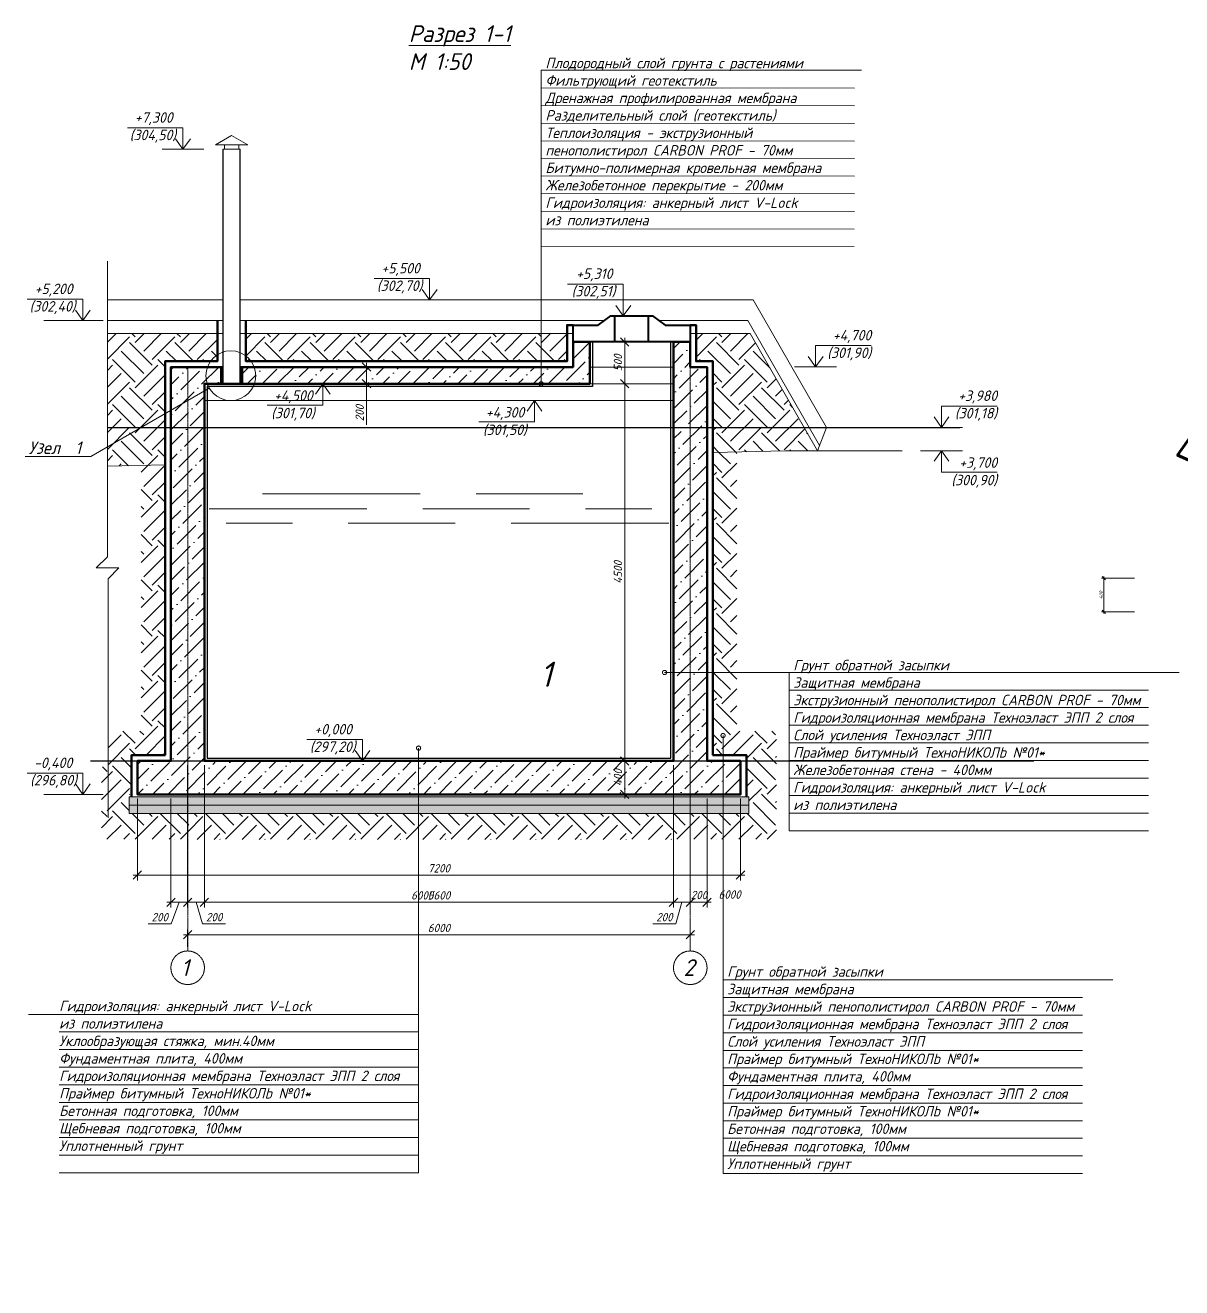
# Model space of a CAD drawing. Header units: millimetres. Extents: x 339888 to 1025294, y -263818 to -40540.
# Drawn here: x 521328 to 535134, y -136082 to -121016 of the extents above; entities that cross this region are included whole.
import ezdxf
from ezdxf import colors
from ezdxf.entities.mleader import LeaderData, LeaderLine
from ezdxf.math import Vec2, Vec3

# ---------------------------------------------------------------- set-up
doc = ezdxf.new("R2010")
doc.units = ezdxf.units.MM
doc.linetypes.add('CENTER2', pattern=[28.575, 19.05, -3.175, 3.175, -3.175])
doc.layers.get('0').update_dxf_attribs({"lineweight": 15})
for name, color, linetype, lineweight in [('0 @ 100', 7, 'Continuous', 15), ('0 @ 20', 7, 'Continuous', 15), ('0 @ 50', 7, 'Continuous', 15), ('Оси', 126, 'CENTER2', 15), ('Размеры', 250, 'Continuous', 18), ('Размеры @ 20', 250, 'Continuous', 18), ('Размеры @ 50', 250, 'Continuous', 18)]:
    doc.layers.add(name, color=color, linetype=linetype, lineweight=lineweight)
doc.styles.add('ГОСТ 2', font='GOST_Common Italic.ttf', dxfattribs={"height": 2})
doc.styles.add('ГОСТ 2.5', font='GOST_Common Italic.ttf', dxfattribs={"height": 2.5})
doc.styles.add('ГОСТ 3', font='GOST_Common Italic.ttf', dxfattribs={"height": 3})
doc.styles.add('Размерный 2', font='isocpeui.ttf', dxfattribs={"height": 2})
doc.dimstyles.new('ISO-25', dxfattribs={"dimtxt": 2, "dimasz": 1.8, "dimexe": 1, "dimexo": 2, "dimtad": 1, "dimdec": 0, "dimlfac": 100, "dimtxsty": 'Размерный 2', "dimblk": 'OBLIQUE', "dimcen": 2, "dimdle": 1, "dimclrd": 251, "dimclre": 251, "dimadec": 0, "dimazin": 0, "dimtfac": 1, "dimtdec": 0, "dimtmove": 0, "dimatfit": 3, "dimfxl": 1, "dimlwd": 15, "dimlwe": 15, "dimarcsym": 0})
doc.dimstyles.new('ГОСТ_2К', dxfattribs={"dimtxt": 2, "dimasz": 2, "dimexe": 1.25, "dimexo": 1, "dimtad": 1, "dimdec": 0, "dimtxsty": 'ГОСТ 2', "dimblk": 'OBLIQUE', "dimcen": -2.5, "dimdle": 1, "dimclrd": 251, "dimclre": 251, "dimclrt": 256, "dimadec": 1, "dimazin": 0, "dimtfac": 1, "dimtdec": 0, "dimtmove": 0, "dimatfit": 3, "dimfxl": 1, "dimlwd": 15, "dimlwe": 15, "dimarcsym": 1})
pattern_1 = [(45, (-885.6, 0), (0, 538.81537), [381, -381]), (45, (-986.62, 101.03), (0, 538.81537), [381, -381]), (45, (-1087.65, 202.06), (0, 538.81537), [381, -381]), (135, (-1087.65, 269.4), (-538.81537, 0), [381, -381]), (135, (-986.62, 370.44), (-538.81537, 0), [381, -381]), (135, (-885.6, 471.46), (-538.81537, 0), [381, -381])]

# ---------------------------------------------------------------- blocks, each defined once
blk = doc.blocks.new('_Oblique')
at = {"color": 0, "linetype": 'ByBlock', "lineweight": -2}
blk.add_line((-0.5, -0.5), (0.5, 0.5), dxfattribs=at)
blk = doc.blocks.new('*D571')
at = {"color": 251, "lineweight": 15, "transparency": 16777216}
for p, q in [((534203, -128035), (534203, -127595)), ((534572, -127615), (534178, -127615)), ((534572, -128015), (534178, -128015))]:
    blk.add_line(p, q, dxfattribs=at)
at = {"layer": 'Defpoints', "color": 0, "lineweight": 15, "transparency": 16777216}
for p in [(534203, -127615), (534592, -127615), (534592, -128015)]:
    blk.add_point(p, dxfattribs=at)
at = {"color": 251, "lineweight": 15, "transparency": 16777216, "xscale": 40, "yscale": 40, "zscale": 40}
for p, rotation in [((534203, -127615), 90), ((534203, -128015), 270)]:
    blk.add_blockref('_Oblique', p, dxfattribs=dict(at, rotation=rotation))
at = {"lineweight": 15, "transparency": 16777216, "insert": (534171, -127815), "char_height": 40, "attachment_point": 5, "rotation": 90, "style": 'ГОСТ 2'}
blk.add_mtext('400', dxfattribs=at)
blk = doc.blocks.new('_None')
blk = doc.blocks.new('*D701')
at = {"layer": 'Defpoints', "color": 0, "lineweight": 15, "transparency": 16777216}
for p in [(529267, -131870), (523267, -132066), (529267, -132064)]:
    blk.add_point(p, dxfattribs=at)
at = {"layer": 'Размеры', "color": 251, "lineweight": 15, "transparency": 16777216}
for p, q in [((523267, -132016), (523267, -131807)), ((529267, -132014), (529267, -131807)), ((523217, -131870), (529317, -131870))]:
    blk.add_line(p, q, dxfattribs=at)
at = {"layer": 'Размеры', "color": 251, "lineweight": 15, "transparency": 16777216, "xscale": 100, "yscale": 100, "zscale": 100, "rotation": 180}
blk.add_blockref('_Oblique', (523267, -131870), dxfattribs=at)
at = {"layer": 'Размеры', "color": 251, "lineweight": 15, "transparency": 16777216, "xscale": 100, "yscale": 100, "zscale": 100}
blk.add_blockref('_Oblique', (529267, -131870), dxfattribs=at)
at = {"layer": 'Размеры', "lineweight": 15, "transparency": 16777216, "insert": (526267, -131789), "char_height": 100, "attachment_point": 5, "style": 'ГОСТ 2'}
blk.add_mtext('6000', dxfattribs=at)
blk = doc.blocks.new('*D702')
at = {"layer": 'Defpoints', "color": 0, "lineweight": 15, "transparency": 16777216}
for p in [(523467, -130195), (529067, -130195), (529067, -131482)]:
    blk.add_point(p, dxfattribs=at)
at = {"layer": 'Размеры', "color": 251, "lineweight": 15, "transparency": 16777216}
for p, q in [((523467, -130245), (523467, -131544)), ((529067, -130245), (529067, -131544)), ((523417, -131482), (529117, -131482))]:
    blk.add_line(p, q, dxfattribs=at)
at = {"layer": 'Размеры', "color": 251, "lineweight": 15, "transparency": 16777216, "xscale": 100, "yscale": 100, "zscale": 100, "rotation": 180}
blk.add_blockref('_Oblique', (523467, -131482), dxfattribs=at)
at = {"layer": 'Размеры', "color": 251, "lineweight": 15, "transparency": 16777216, "xscale": 100, "yscale": 100, "zscale": 100}
blk.add_blockref('_Oblique', (529067, -131482), dxfattribs=at)
at = {"layer": 'Размеры', "lineweight": 15, "transparency": 16777216, "insert": (526267, -131400), "char_height": 100, "attachment_point": 5, "style": 'ГОСТ 2'}
blk.add_mtext('5600', dxfattribs=at)
blk = doc.blocks.new('*D703')
at = {"layer": 'Defpoints', "color": 0, "lineweight": 15, "transparency": 16777216}
for p in [(529267, -129795), (529067, -130195), (529267, -131482)]:
    blk.add_point(p, dxfattribs=at)
at = {"layer": 'Размеры', "color": 251, "lineweight": 15, "transparency": 16777216}
for p, q in [((529267, -129845), (529267, -131544)), ((529067, -130245), (529067, -131544)), ((529017, -131482), (529317, -131482)), ((529167, -131482), (529096, -131741)), ((529096, -131741), (528821, -131741))]:
    blk.add_line(p, q, dxfattribs=at)
at = {"layer": 'Размеры', "color": 251, "lineweight": 15, "transparency": 16777216, "xscale": 100, "yscale": 100, "zscale": 100, "rotation": 180}
blk.add_blockref('_Oblique', (529067, -131482), dxfattribs=at)
at = {"layer": 'Размеры', "color": 251, "lineweight": 15, "transparency": 16777216, "xscale": 100, "yscale": 100, "zscale": 100}
blk.add_blockref('_Oblique', (529267, -131482), dxfattribs=at)
at = {"layer": 'Размеры', "lineweight": 15, "transparency": 16777216, "insert": (528958, -131660), "char_height": 100, "attachment_point": 5, "style": 'ГОСТ 2'}
blk.add_mtext('200', dxfattribs=at)
blk = doc.blocks.new('*D704')
at = {"layer": 'Defpoints', "color": 0, "lineweight": 15, "transparency": 16777216}
for p in [(529267, -129795), (529467, -130195), (529467, -131482)]:
    blk.add_point(p, dxfattribs=at)
at = {"layer": 'Размеры', "color": 251, "lineweight": 15, "transparency": 16777216}
for p, q in [((529267, -129845), (529267, -131544)), ((529467, -130245), (529467, -131544)), ((529217, -131482), (529517, -131482))]:
    blk.add_line(p, q, dxfattribs=at)
at = {"layer": 'Размеры', "color": 251, "lineweight": 15, "transparency": 16777216, "xscale": 100, "yscale": 100, "zscale": 100, "rotation": 180}
blk.add_blockref('_Oblique', (529267, -131482), dxfattribs=at)
at = {"layer": 'Размеры', "color": 251, "lineweight": 15, "transparency": 16777216, "xscale": 100, "yscale": 100, "zscale": 100}
blk.add_blockref('_Oblique', (529467, -131482), dxfattribs=at)
at = {"layer": 'Размеры', "lineweight": 15, "transparency": 16777216, "insert": (529371, -131396), "char_height": 100, "attachment_point": 5, "style": 'ГОСТ 2'}
blk.add_mtext('200', dxfattribs=at)
blk = doc.blocks.new('*D705')
at = {"layer": 'Defpoints', "color": 0, "lineweight": 15, "transparency": 16777216}
for p in [(523467, -129795), (529467, -130195), (523467, -131482)]:
    blk.add_point(p, dxfattribs=at)
at = {"layer": 'Размеры', "color": 251, "lineweight": 15, "transparency": 16777216}
for p, q in [((523467, -129845), (523467, -131544)), ((529467, -130245), (529467, -131544)), ((529517, -131482), (523417, -131482))]:
    blk.add_line(p, q, dxfattribs=at)
at = {"layer": 'Размеры', "color": 251, "lineweight": 15, "transparency": 16777216, "xscale": 100, "yscale": 100, "zscale": 100, "rotation": 180}
blk.add_blockref('_Oblique', (523467, -131482), dxfattribs=at)
at = {"layer": 'Размеры', "color": 251, "lineweight": 15, "transparency": 16777216, "xscale": 100, "yscale": 100, "zscale": 100}
blk.add_blockref('_Oblique', (529467, -131482), dxfattribs=at)
at = {"layer": 'Размеры', "lineweight": 15, "transparency": 16777216, "insert": (529737, -131390), "char_height": 100, "attachment_point": 5, "style": 'ГОСТ 2'}
blk.add_mtext('6000', dxfattribs=at)
blk = doc.blocks.new('*D706')
at = {"layer": 'Defpoints', "color": 0, "lineweight": 15, "transparency": 16777216}
for p in [(523267, -129795), (523467, -130195), (523267, -131482)]:
    blk.add_point(p, dxfattribs=at)
at = {"layer": 'Размеры', "color": 251, "lineweight": 15, "transparency": 16777216}
for p, q in [((523267, -129845), (523267, -131544)), ((523467, -130245), (523467, -131544)), ((523517, -131482), (523217, -131482)), ((523367, -131482), (523445, -131741)), ((523445, -131741), (523720, -131741))]:
    blk.add_line(p, q, dxfattribs=at)
at = {"layer": 'Размеры', "color": 251, "lineweight": 15, "transparency": 16777216, "xscale": 100, "yscale": 100, "zscale": 100, "rotation": 180}
blk.add_blockref('_Oblique', (523267, -131482), dxfattribs=at)
at = {"layer": 'Размеры', "color": 251, "lineweight": 15, "transparency": 16777216, "xscale": 100, "yscale": 100, "zscale": 100}
blk.add_blockref('_Oblique', (523467, -131482), dxfattribs=at)
at = {"layer": 'Размеры', "lineweight": 15, "transparency": 16777216, "insert": (523583, -131660), "char_height": 100, "attachment_point": 5, "style": 'ГОСТ 2'}
blk.add_mtext('200', dxfattribs=at)
blk = doc.blocks.new('*D707')
at = {"layer": 'Defpoints', "color": 0, "lineweight": 15, "transparency": 16777216}
for p in [(523267, -129795), (523067, -130195), (523067, -131482)]:
    blk.add_point(p, dxfattribs=at)
at = {"layer": 'Размеры', "color": 251, "lineweight": 15, "transparency": 16777216}
for p, q in [((523267, -129845), (523267, -131544)), ((523067, -130245), (523067, -131544)), ((523317, -131482), (523017, -131482)), ((523167, -131482), (523071, -131741)), ((523071, -131741), (522797, -131741))]:
    blk.add_line(p, q, dxfattribs=at)
at = {"layer": 'Размеры', "color": 251, "lineweight": 15, "transparency": 16777216, "xscale": 100, "yscale": 100, "zscale": 100, "rotation": 180}
blk.add_blockref('_Oblique', (523067, -131482), dxfattribs=at)
at = {"layer": 'Размеры', "color": 251, "lineweight": 15, "transparency": 16777216, "xscale": 100, "yscale": 100, "zscale": 100}
blk.add_blockref('_Oblique', (523267, -131482), dxfattribs=at)
at = {"layer": 'Размеры', "lineweight": 15, "transparency": 16777216, "insert": (522934, -131660), "char_height": 100, "attachment_point": 5, "style": 'ГОСТ 2'}
blk.add_mtext('200', dxfattribs=at)
blk = doc.blocks.new('*D708')
at = {"layer": 'Defpoints', "color": 0, "lineweight": 15, "transparency": 16777216}
for p in [(529067, -129795), (523067, -130195), (529067, -131482)]:
    blk.add_point(p, dxfattribs=at)
at = {"layer": 'Размеры', "color": 251, "lineweight": 15, "transparency": 16777216}
for p, q in [((529067, -129845), (529067, -131544)), ((523067, -130245), (523067, -131544)), ((523017, -131482), (529117, -131482))]:
    blk.add_line(p, q, dxfattribs=at)
at = {"layer": 'Размеры', "color": 251, "lineweight": 15, "transparency": 16777216, "xscale": 100, "yscale": 100, "zscale": 100, "rotation": 180}
blk.add_blockref('_Oblique', (523067, -131482), dxfattribs=at)
at = {"layer": 'Размеры', "color": 251, "lineweight": 15, "transparency": 16777216, "xscale": 100, "yscale": 100, "zscale": 100}
blk.add_blockref('_Oblique', (529067, -131482), dxfattribs=at)
at = {"layer": 'Размеры', "lineweight": 15, "transparency": 16777216, "insert": (526067, -131400), "char_height": 100, "attachment_point": 5, "style": 'ГОСТ 2'}
blk.add_mtext('6000', dxfattribs=at)
blk = doc.blocks.new('*D709')
at = {"layer": 'Defpoints', "color": 0, "lineweight": 15, "transparency": 16777216}
for p in [(522668, -130195), (529867, -130195), (529867, -131158)]:
    blk.add_point(p, dxfattribs=at)
at = {"layer": 'Размеры', "color": 251, "lineweight": 15, "transparency": 16777216}
for p, q in [((522668, -130245), (522668, -131221)), ((529867, -130245), (529867, -131221)), ((522618, -131158), (529917, -131158))]:
    blk.add_line(p, q, dxfattribs=at)
at = {"layer": 'Размеры', "color": 251, "lineweight": 15, "transparency": 16777216, "xscale": 100, "yscale": 100, "zscale": 100, "rotation": 180}
blk.add_blockref('_Oblique', (522668, -131158), dxfattribs=at)
at = {"layer": 'Размеры', "color": 251, "lineweight": 15, "transparency": 16777216, "xscale": 100, "yscale": 100, "zscale": 100}
blk.add_blockref('_Oblique', (529867, -131158), dxfattribs=at)
at = {"layer": 'Размеры', "lineweight": 15, "transparency": 16777216, "insert": (526267, -131077), "char_height": 100, "attachment_point": 5, "style": 'ГОСТ 2'}
blk.add_mtext('7200', dxfattribs=at)
blk = doc.blocks.new('*D710')
at = {"layer": 'Defpoints', "color": 0, "lineweight": 15, "transparency": 16777216}
for p in [(528485, -125295), (529067, -125295), (529067, -129795)]:
    blk.add_point(p, dxfattribs=at)
at = {"layer": 'Размеры', "color": 251, "lineweight": 15, "transparency": 16777216}
for p, q in [((529017, -125295), (528422, -125295)), ((528485, -129845), (528485, -125245)), ((529017, -129795), (528422, -129795))]:
    blk.add_line(p, q, dxfattribs=at)
at = {"layer": 'Размеры', "color": 251, "lineweight": 15, "transparency": 16777216, "xscale": 100, "yscale": 100, "zscale": 100}
for p, rotation in [((528485, -125295), 90), ((528485, -129795), 270)]:
    blk.add_blockref('_Oblique', p, dxfattribs=dict(at, rotation=rotation))
at = {"layer": 'Размеры', "lineweight": 15, "transparency": 16777216, "insert": (528404, -127545), "char_height": 100, "attachment_point": 5, "rotation": 90, "style": 'ГОСТ 2'}
blk.add_mtext('4500', dxfattribs=at)
blk = doc.blocks.new('*D711')
at = {"layer": 'Defpoints', "color": 0, "lineweight": 15, "transparency": 16777216}
for p in [(525402, -125095), (525984, -125095), (525984, -125295)]:
    blk.add_point(p, dxfattribs=at)
at = {"layer": 'Размеры', "color": 251, "lineweight": 15, "transparency": 16777216}
for p, q in [((525402, -125345), (525402, -125045)), ((525934, -125095), (525339, -125095)), ((525934, -125295), (525339, -125295)), ((525402, -125783), (525402, -125295))]:
    blk.add_line(p, q, dxfattribs=at)
at = {"layer": 'Размеры', "color": 251, "lineweight": 15, "transparency": 16777216, "xscale": 100, "yscale": 100, "zscale": 100}
for p, rotation in [((525402, -125095), 90), ((525402, -125295), 270)]:
    blk.add_blockref('_Oblique', p, dxfattribs=dict(at, rotation=rotation))
at = {"layer": 'Размеры', "lineweight": 15, "transparency": 16777216, "insert": (525321, -125645), "char_height": 100, "attachment_point": 5, "rotation": 90, "style": 'ГОСТ 2'}
blk.add_mtext('200', dxfattribs=at)
blk = doc.blocks.new('*D712')
at = {"layer": 'Defpoints', "color": 0, "lineweight": 15, "transparency": 16777216}
for p in [(529067, -129795), (528485, -130195), (529067, -130195)]:
    blk.add_point(p, dxfattribs=at)
at = {"layer": 'Размеры', "color": 251, "lineweight": 15, "transparency": 16777216}
for p, q in [((529017, -129795), (528422, -129795)), ((528485, -129745), (528485, -130245)), ((529017, -130195), (528422, -130195))]:
    blk.add_line(p, q, dxfattribs=at)
at = {"layer": 'Размеры', "color": 251, "lineweight": 15, "transparency": 16777216, "xscale": 100, "yscale": 100, "zscale": 100}
for p, rotation in [((528485, -129795), 90), ((528485, -130195), 270)]:
    blk.add_blockref('_Oblique', p, dxfattribs=dict(at, rotation=rotation))
at = {"layer": 'Размеры', "lineweight": 15, "transparency": 16777216, "insert": (528404, -129995), "char_height": 100, "attachment_point": 5, "rotation": 90, "style": 'ГОСТ 2'}
blk.add_mtext('400', dxfattribs=at)
blk = doc.blocks.new('_DotSmall')
at = {"color": 0, "linetype": 'ByBlock', "const_width": 0.5}
blk.add_lwpolyline([(-0.0625, 0, 1), (0.0625, 0, 1)], format="xyb", close=True, dxfattribs=at)
blk = doc.blocks.new('*D947')
at = {"layer": 'Defpoints', "color": 0, "lineweight": 15, "transparency": 16777216}
for p in [(528485, -124795), (529067, -124795), (529067, -125295)]:
    blk.add_point(p, dxfattribs=at)
at = {"layer": 'Размеры', "color": 251, "lineweight": 15, "transparency": 16777216}
for p, q in [((528485, -125345), (528485, -124745)), ((529017, -124795), (528422, -124795)), ((529017, -125295), (528422, -125295))]:
    blk.add_line(p, q, dxfattribs=at)
at = {"layer": 'Размеры', "color": 251, "lineweight": 15, "transparency": 16777216, "xscale": 100, "yscale": 100, "zscale": 100}
for p, rotation in [((528485, -124795), 90), ((528485, -125295), 270)]:
    blk.add_blockref('_Oblique', p, dxfattribs=dict(at, rotation=rotation))
at = {"layer": 'Размеры', "lineweight": 15, "transparency": 16777216, "insert": (528404, -125045), "char_height": 100, "attachment_point": 5, "rotation": 90, "style": 'ГОСТ 2'}
blk.add_mtext('500', dxfattribs=at)

msp = doc.modelspace()

# ---------------------------------------------------------------- hatches: boundary and pattern name
at = {"lineweight": 15}
h = msp.add_hatch(dxfattribs=at)
h.set_pattern_fill('ANSI36', color=251, scale=40)
h.set_pattern_definition([(45, (-116.45, 960.79), (67.35192, 246.957043), [317.5, -63.5, 0, -63.5])])
h.paths.add_polyline_path([(523892.33352, -125095.21411), (523892.33352, -125295.21411), (528067.33352, -125295.21411), (528067.33352, -124795.21411), (527867.33352, -124795.21411), (527867.33352, -125095.21411)])
h.paths.add_polyline_path([(523667.33352, -125295.21411), (523667.33352, -125095.21411), (523067.33352, -125095.21411), (523067.33352, -129795.21411), (522667.60649, -129795.21411), (522667.60649, -130195.21411), (529867.33352, -130195.21411), (529867.33352, -129795.21411), (529467.33352, -129795.21411), (529467.33352, -125095.21411), (529267.33352, -125095.21411), (529267.33352, -124795.21411), (529067.33352, -124795.21411), (529067.33352, -129795.21411), (523467.33352, -129795.21411), (523467.33352, -125295.21411)])
h = msp.add_hatch(dxfattribs=at)
h.set_pattern_fill('ANSI31', color=253, scale=3, angle=90)
h.paths.add_polyline_path([(523917.33352, -125095.21411), (523892.33352, -125095.21411), (523892.33352, -125295.21411), (523917.33352, -125295.21411)])
h.paths.add_polyline_path([(523692.33352, -125095.21411), (523667.33352, -125095.21411), (523667.33352, -125295.21411), (523692.33352, -125295.21411)])
h = msp.add_hatch(dxfattribs=at)
h.set_pattern_fill('ANSI36', color=251, scale=15, angle=90)
h.paths.add_polyline_path([(522567.47, -130223.19259), (529967.47, -130223.19259), (529967.47, -130323.19259), (522567.47, -130323.19259)])
at = {"layer": 'Размеры', "lineweight": 15}
h = msp.add_hatch(dxfattribs=at)
h.set_pattern_fill('EARTH', color=253, scale=60, angle=45)
h.set_pattern_definition(pattern_1)
h.paths.add_polyline_path([(529537.31199, -125025.23563), (529537.31199, -125815.21411), (530624.56718, -125815.21411), (529982.41541, -124695.21411), (529337.31199, -124695.21411), (529337.31199, -125025.23563)])
h.paths.add_polyline_path([(529537.31199, -125815.21411), (529537.31199, -126114.90121), (530403.72998, -126095.21411), (530785.10512, -126095.21411), (530624.56718, -125815.21411)])
h.paths.add_polyline_path([(523962.31199, -124695.21411), (523962.31199, -125025.23563), (527797.35504, -125025.23563), (527797.35504, -124695.21411)])
h.paths.add_polyline_path([(522997.35504, -125815.21411), (522997.35504, -125025.23563), (523622.35504, -125025.23563), (523622.35504, -124695.21411), (522309.05826, -124695.21411), (522309.05826, -125815.21411)])
h.paths.add_polyline_path([(522997.35504, -126263.50474), (522997.35504, -125815.21411), (522309.05826, -125815.21411), (522309.05826, -126279.14449)])
h = msp.add_hatch(dxfattribs=at)
h.set_pattern_fill('EARTH', color=253, scale=60, angle=45)
h.set_pattern_definition(pattern_1)
h.paths.add_polyline_path([(529267.47, -130423.19259), (523267.47, -130423.19259), (523267.33352, -130731.87771), (529267.33352, -130731.87771)])
h.paths.add_polyline_path([(529937.31199, -129725.23563), (529937.31199, -130195.21411), (529967.47, -130195.21411), (529967.47, -130423.19259), (529267.33352, -130423.19259), (529267.33352, -130729.81203), (530296.12138, -130729.81203), (530296.12138, -129866.56273), (530296.12138, -129438.58425), (529823.96338, -129438.58425), (529823.96338, -126108.3878), (529537.31199, -126114.90121), (529537.31199, -129725.23563)])
h.paths.add_polyline_path([(522597.62801, -130195.21411), (522597.62801, -129725.23563), (522997.35504, -129725.23563), (522997.35504, -126263.50474), (522710.70365, -126270.01815), (522710.70365, -129438.58425), (522316.59538, -129438.58425), (522316.59538, -129866.56273), (522238.81862, -129866.56273), (522238.81862, -130729.97136), (523267.33352, -130729.97136), (523267.33352, -130423.19259), (522567.47, -130423.19259), (522567.47, -130195.21411)])
h = msp.add_hatch(dxfattribs=at)
h.set_pattern_fill('AR-CONC', color=251, angle=45)
h.paths.add_polyline_path([(522567.47, -130323.19259), (529967.47, -130323.19259), (529967.47, -130423.19259), (522567.47, -130423.19259)])

# ---------------------------------------------------------------- linework, layer by layer
at = {"lineweight": 15}
for p, q in [((523707.64976, -122495.21411), (523707.64976, -122441.97915)), ((523877.01727, -122495.21411), (523877.01727, -122441.97915)), ((522259.82956, -124540.21411), (521551.99183, -124540.21411)), ((528067.33352, -125095.21411), (529067.33352, -125095.21411)), ((528067.33352, -125295.21411), (529067.33352, -125295.21411)), ((523467.33352, -125495.21411), (529067.33352, -125495.21411)), ((524158.87934, -126607.80326), (526042.72259, -126607.80326)), ((526709.91832, -126607.80326), (527985.439, -126607.80326)), ((523523.07548, -126786.16726), (525406.91874, -126786.16726)), ((526074.11446, -126786.16726), (527349.63515, -126786.16726)), ((528016.83087, -126786.16726), (528807.58639, -126786.16726)), ((524517.83616, -126957.28399), (523727.08064, -126957.28399)), ((526460.55257, -126957.28399), (525185.03189, -126957.28399)), ((529011.59155, -126957.28399), (527127.74829, -126957.28399)), ((522259.82956, -130195.21411), (521551.99183, -130195.21411))]:
    msp.add_line(p, q, dxfattribs=at)
at = {"lineweight": 30}
for p, q in [((523692.33352, -125295.21411), (523692.33352, -122495.21411)), ((523892.33352, -125295.21411), (523892.33352, -122495.21411))]:
    msp.add_line(p, q, dxfattribs=at)
at = {"lineweight": 40}
for p, q in [((528367.33352, -124795.21411), (528367.33352, -124485.21411)), ((528767.33352, -124795.21411), (528767.33352, -124485.21411))]:
    msp.add_line(p, q, dxfattribs=at)
at = {"lineweight": 50}
for p, q in [((523667.33352, -125295.21411), (523667.33352, -125095.21411)), ((523917.33352, -125295.21411), (523917.33352, -125095.21411))]:
    msp.add_line(p, q, dxfattribs=at)
at = {"lineweight": 15}
for points in [[(523600.82944, -122441.97915), (523983.83759, -122441.97915), (523792.33352, -122331.41422)], [(522567.47, -130223.19259), (529967.47, -130223.19259), (529967.47, -130323.19259), (522567.47, -130323.19259)], [(522567.47, -130323.19259), (529967.47, -130323.19259), (529967.47, -130423.19259), (522567.47, -130423.19259)]]:
    msp.add_lwpolyline(points, close=True, dxfattribs=at)
at = {"lineweight": 50}
for points in [[(522597.62801, -130223.19259), (522597.62801, -129725.23563), (522997.35504, -129725.23563), (522997.35504, -125025.23563), (523622.35504, -125025.23563), (523622.35504, -124540.21411)], [(523962.31199, -124540.21411), (523962.31199, -125025.23563), (527797.35504, -125025.23563), (527797.35504, -124595.21411), (527867.33352, -124595.21411)], [(529267.33352, -124595.21411), (529337.31199, -124595.21411), (529337.31199, -125025.23563), (529537.31199, -125025.23563), (529537.31199, -129725.23563), (529937.31199, -129725.23563), (529937.31199, -130223.19259)], [(523892.33352, -125095.21411), (527867.33352, -125095.21411), (527867.33352, -124795.21411), (528067.33352, -124795.21411), (528067.33352, -125295.21411), (523467.33352, -125295.21411), (523467.33352, -129795.21411), (529067.33352, -129795.21411), (529067.33352, -124795.21411), (529267.33352, -124795.21411), (529267.33352, -125095.21411), (529467.33352, -125095.21411), (529467.33352, -129795.21411), (529867.33352, -129795.21411), (529867.33352, -130195.21411), (522667.60649, -130195.21411), (522667.60649, -129795.21411), (523067.33352, -129795.21411), (523067.33352, -125095.21411), (523692.33352, -125095.21411)]]:
    msp.add_lwpolyline(points, dxfattribs=at)
at = {"lineweight": 40}
msp.add_lwpolyline([(529267.33352, -124795.21411), (527867.33352, -124795.21411), (527867.33352, -124595.21411), (528167.33352, -124595.21411), (528317.33352, -124485.21411), (528817.33352, -124485.21411), (528967.33352, -124595.21411), (529267.33352, -124595.21411), (529267.33352, -124795.21411), (527867.33352, -124795.21411)], dxfattribs=at)
at = {"color": 150, "lineweight": 30}
msp.add_lwpolyline([(528099.33352, -124795.21411), (528099.33352, -125327.21411), (523499.33352, -125327.21411), (523499.33352, -129763.21411), (529035.33352, -129763.21411), (529035.33352, -124795.21411)], dxfattribs=at)
at = {"color": 6, "lineweight": 100}
msp.add_lwpolyline([(536064.58394, -124760.42696), (537225.84225, -125505.24925), (537503.15773, -127211.41209), (535085.31373, -126146.14295)], close=True, dxfattribs=at)
at = {"lineweight": 15}
msp.add_circle((523782.99168, -125198.31785), 296.89626, dxfattribs=at)
at = {"layer": 'Defpoints', "color": 3, "lineweight": 30}
for p, q in [((522309.05826, -125815.21411), (532483.65275, -125815.21411)), ((522106.28626, -129795.21411), (533369.24442, -129795.21411))]:
    msp.add_line(p, q, dxfattribs=at)
at = {"layer": 'Оси'}
for p, q in [((523267.33352, -132063.62425), (523267.33352, -125095.21411)), ((529267.33352, -132063.62425), (529267.33352, -125095.21411))]:
    msp.add_line(p, q, dxfattribs=at)
for centre in [(523267.33352, -132263.62425), (529267.33352, -132263.62425)]:
    msp.add_circle(centre, 200, dxfattribs=at)
at = {"layer": 'Размеры', "lineweight": 15}
for p, q in [((527488.95408, -121764.35969), (531227.20983, -121768.05033)), ((527488.74675, -121974.35959), (531227.00251, -121978.05023)), ((527488.53943, -122184.35949), (531226.79518, -122188.05012)), ((527488.3321, -122394.35938), (531226.58786, -122398.05002)), ((522961.35894, -122495.21411), (523461.35183, -122495.21411)), ((523692.33352, -122495.21411), (523892.33352, -122495.21411)), ((527488.12478, -122604.35928), (531226.38053, -122608.04992)), ((527487.91745, -122814.35918), (531226.17321, -122818.04982)), ((527487.71013, -123024.35908), (531225.96588, -123028.04971)), ((527487.5028, -123234.35898), (531225.75856, -123238.04961)), ((527487.29548, -123444.35887), (531225.55123, -123448.04951)), ((527487.08815, -123654.35877), (531225.34391, -123658.04941)), ((525905.93789, -124293.88073), (526405.93078, -124293.88073)), ((523692.33352, -124540.21411), (522309.05826, -124540.21411)), ((528242.33352, -124540.21411), (523892.33352, -124540.21411)), ((528892.33352, -124540.21411), (529953.89035, -124540.21411)), ((529953.89035, -124540.21411), (530809.29285, -126032.15236)), ((523692.33352, -124695.21411), (522309.05826, -124695.21411)), ((527867.33352, -124695.21411), (523892.33352, -124695.21411)), ((530513.28962, -125093.88073), (531013.28962, -125093.88073)), ((530892.50086, -125815.21411), (530785.10512, -126095.21411)), ((532016.26971, -125815.21411), (532516.26971, -125815.21411)), ((532016.26971, -126095.21411), (532516.26971, -126095.21411)), ((530447.36258, -128739.71976), (530447.36258, -130629.71976)), ((530447.36258, -128949.71976), (534736.88572, -128949.71976)), ((530447.36258, -129159.71976), (534736.88572, -129159.71976)), ((530447.36258, -129369.71976), (534736.88572, -129369.71976)), ((530447.36258, -129579.71976), (534736.88572, -129579.71976)), ((530447.36258, -129789.71976), (534736.88572, -129789.71976)), ((530447.36258, -129999.71976), (534736.88572, -129999.71976)), ((530447.36258, -130209.71976), (534736.88572, -130209.71976)), ((530447.36258, -130419.71976), (534736.88572, -130419.71976)), ((530447.36258, -130629.71976), (534736.88572, -130629.71976)), ((529658.67532, -132409.23479), (529658.67532, -134719.23479)), ((529658.67532, -132619.23479), (533948.19846, -132619.23479)), ((526023.62495, -132819.9019), (526023.62495, -134709.9019)), ((529658.67532, -132829.23479), (533948.19846, -132829.23479)), ((526023.62495, -133029.9019), (521733.37874, -133029.9019)), ((529658.67532, -133039.23479), (533948.19846, -133039.23479)), ((526023.62495, -133239.9019), (521733.37874, -133239.9019)), ((529658.67532, -133249.23479), (533948.19846, -133249.23479)), ((526023.62495, -133449.9019), (521733.37874, -133449.9019)), ((529658.67532, -133459.23479), (533948.19846, -133459.23479)), ((526023.62495, -133659.9019), (521733.37874, -133659.9019)), ((529658.67532, -133669.23479), (533948.19846, -133669.23479)), ((526023.62495, -133869.9019), (521733.37874, -133869.9019)), ((529658.67532, -133879.23479), (533948.19846, -133879.23479)), ((526023.62495, -134079.9019), (521733.37874, -134079.9019)), ((529658.67532, -134089.23479), (533948.19846, -134089.23479)), ((526023.62495, -134289.9019), (521733.37874, -134289.9019)), ((529658.67532, -134299.23479), (533948.19846, -134299.23479)), ((526023.62495, -134499.9019), (521733.37874, -134499.9019)), ((529658.67532, -134509.23479), (533948.19846, -134509.23479)), ((526023.62495, -134709.9019), (521733.37874, -134709.9019)), ((529658.67532, -134719.23479), (533948.19846, -134719.23479))]:
    msp.add_line(p, q, dxfattribs=at)
for points in [[(522309.05826, -123833.40937), (522309.05826, -127358.71914), (522174.64207, -127493.13532), (522444.89282, -127493.13532), (522316.59538, -127621.43276), (522316.59538, -130475.13634)], [(522309.05826, -124293.88073), (523692.33352, -124293.88073)], [(523892.33352, -124293.88073), (530018.83691, -124293.88073), (530892.50086, -125815.21411), (531791.00486, -125815.21411)], [(529267.33352, -124695.21411), (529982.41541, -124695.21411), (530785.10512, -126095.21411)], [(531795.22982, -126095.21411), (530403.72998, -126095.21411), (529537.31199, -126114.90121)], [(522997.35504, -126263.50474), (522309.05826, -126279.14449)]]:
    msp.add_lwpolyline(points, dxfattribs=at)

# ---------------------------------------------------------------- texts
at = {"layer": '0 @ 100', "style": 'ГОСТ 3'}
msp.add_text('1', height=300, dxfattribs=at).set_placement((527472.88055, -128911.47749))
at = {"layer": '0 @ 50', "lineweight": 15, "style": 'ГОСТ 3'}
for s, width, insert, char_height, attachment_point in [('\\pi120.71;{\\LРазрез 1-1\\P\\pi428.97;}М 1:50', 1558.5479168, (525786.21264, -121016.5514), 200, 1), ('\\pi88.068;+7,300\\P\\pi28.078;(304,50)', 658.143761, (522547.2833, -122054.7657), 125, 1), ('\\pi88.068;+5,500\\P\\pi34.517;(302,70)', 658.143761, (525491.86225, -123853.43232), 125, 1), ('\\pi101.04;+5,310\\P\\pi47.49;(302,51)', 658.143761, (527803.26143, -123918.56311), 125, 1), ('\\pi88.068;+5,200\\P\\pi28.078;(302,40)', 658.143761, (521352.20077, -124099.7657), 125, 1), ('+4,700\\P(301,90)', 658.143761, (531427.3617, -124653.43232), 125, 3), ('\\pi81.629;+4,500\\P\\pi47.49;(301,70)', 658.143761, (524216.40349, -125735.66252), 125, 7), ('+3,980\\P(301,18)', 658.143761, (532930.34179, -125374.7657), 125, 3), ('\\pi81.629;+4,300\\P\\pi47.49;(301,50)', 658.143761, (526744.49576, -125935.66252), 125, 7), ('+3,700\\P(300,90)', 658.143761, (532930.34179, -126535.66252), 125, 9), ('\\pi88.068;+0,000\\P\\pi34.517;(297,20)', 658.143761, (524691.04015, -129354.7657), 125, 1), ('\\pi80.824;-0,400\\P\\pi34.517;(296,80)', 658.143761, (521352.20077, -129754.7657), 125, 1)]:
    msp.add_mtext_dynamic_manual_height_columns(s, width=width, gutter_width=750, heights=[0], dxfattribs=dict(at, insert=insert, char_height=char_height, attachment_point=attachment_point))
at = {"layer": 'Оси', "style": 'ГОСТ 2'}
for s, p in [('1', (523187.57152, -132362.16048)), ('2', (529187.57152, -132362.16048))]:
    msp.add_text(s, height=200, dxfattribs=at).set_placement(p)

# ---------------------------------------------------------------- dimensions: what is measured, and where the dimension line sits
at = {"layer": '0 @ 20', "lineweight": 15}
dim = msp.add_linear_dim(base=(534203.04845, -127614.71863), p1=(534592.39979, -128014.71863), p2=(534592.39979, -127614.71863), angle=90, dimstyle='ГОСТ_2К', override={"dimscale": 20, "dimtix": 0, "dimtofl": 1, "dimtmove": 0, "dimatfit": 3}, dxfattribs=at)
dim.commit()
dim.dimension.update_dxf_attribs({"geometry": '*D571', "text_midpoint": (534170.54845, -127814.71863)})
at = {"layer": 'Размеры @ 50', "lineweight": 15}
for base, p1, p2, override, picture, middle in [((528484.79303, -124795.21411), (529067.33352, -125295.21411), (529067.33352, -124795.21411), {"dimscale": 50, "dimtix": 0, "dimtofl": 1, "dimtmove": 0, "dimatfit": 3}, '*D947', (528403.54303, -125045.21411)), ((528484.79303, -125295.21411), (529067.33352, -129795.21411), (529067.33352, -125295.21411), {"dimscale": 50, "dimtix": 0, "dimtofl": 1, "dimtmove": 0, "dimatfit": 3}, '*D710', (528403.54303, -127545.21411)), ((528484.79303, -130195.21411), (529067.33352, -129795.21411), (529067.33352, -130195.21411), {"dimscale": 50, "dimtix": 0, "dimtofl": 1, "dimtmove": 1, "dimatfit": 3}, '*D712', (528403.54303, -129995.21411))]:
    dim = msp.add_linear_dim(base=base, p1=p1, p2=p2, angle=90, dimstyle='ГОСТ_2К', override=override, dxfattribs=at)
    dim.commit()
    dim.dimension.update_dxf_attribs({"geometry": picture, "text_midpoint": middle})
dim = msp.add_linear_dim(base=(525401.94036, -125095.21411), p1=(525984.48084, -125295.21411), p2=(525984.48084, -125095.21411), angle=90, dimstyle='ГОСТ_2К', override={"dimscale": 50, "dimtix": 0, "dimtofl": 1, "dimtmove": 1, "dimatfit": 3}, dxfattribs=at)
dim.commit()
dim.dimension.update_dxf_attribs({"geometry": '*D711', "text_midpoint": (525431.44647, -125645.23759), "dimtype": 160})
for base, p1, p2, picture, middle in [((523067.33352, -131481.62288), (523267.33352, -129795.21411), (523067.33352, -130195.21411), '*D707', (523040.19079, -131740.99788)), ((523467.33352, -131481.62288), (529467.33352, -130195.21411), (523467.33352, -129795.21411), '*D705', (529737.05384, -131471.62288)), ((529267.33352, -131481.62288), (529067.33352, -130195.21411), (529267.33352, -129795.21411), '*D703', (529064.67763, -131740.99788)), ((529467.33352, -131481.62288), (529267.33352, -129795.21411), (529467.33352, -130195.21411), '*D704', (529371.27809, -131477.6783))]:
    dim = msp.add_linear_dim(base=base, p1=p1, p2=p2, dimstyle='ГОСТ_2К', override={"dimscale": 50, "dimtix": 0, "dimtofl": 1, "dimtmove": 1, "dimatfit": 3}, dxfattribs=at)
    dim.commit()
    dim.dimension.update_dxf_attribs({"geometry": picture, "text_midpoint": middle, "dimtype": 160})
for base, p1, p2, override, picture, middle in [((529067.33352, -131481.62288), (523067.33352, -130195.21411), (529067.33352, -129795.21411), {"dimscale": 50, "dimtix": 0, "dimtofl": 1, "dimtmove": 1, "dimatfit": 3}, '*D708', (526067.33352, -131400.37288)), ((523267.33352, -131481.62288), (523467.33352, -130195.21411), (523267.33352, -129795.21411), {"dimscale": 50, "dimtix": 0, "dimtofl": 1, "dimtmove": 1, "dimatfit": 3}, '*D706', (523476.39602, -131659.74788)), ((529867.33352, -131158.40863), (522667.60649, -130195.21411), (529867.33352, -130195.21411), {"dimscale": 50, "dimtix": 0, "dimtofl": 1, "dimtmove": 0, "dimatfit": 3}, '*D709', (526267.47, -131076.51469)), ((529067.33352, -131481.62288), (523467.33352, -130195.21411), (529067.33352, -130195.21411), {"dimscale": 50, "dimtix": 0, "dimtofl": 1, "dimtmove": 0, "dimatfit": 3}, '*D702', (526267.33352, -131400.37288)), ((529267.32584, -131869.95945), (523267.33352, -132065.88788), (529267.32584, -132063.62425), {"dimscale": 50, "dimtix": 0, "dimtofl": 1, "dimtmove": 0, "dimatfit": 3}, '*D701', (526267.32968, -131788.70945))]:
    dim = msp.add_linear_dim(base=base, p1=p1, p2=p2, dimstyle='ГОСТ_2К', override=override, dxfattribs=at)
    dim.commit()
    dim.dimension.update_dxf_attribs({"geometry": picture, "text_midpoint": middle})

# ---------------------------------------------------------------- leaders
at = {"layer": '0 @ 50', "lineweight": 15, "ltscale": 0.5}
for points in [[(523211.35539, -122495.21411), (523211.35536, -122240.82936), (522547.2833, -122240.82948)], [(526155.93433, -124293.88073), (526155.93431, -124039.49598), (525491.86225, -124039.49609)], [(528467.33352, -124485.21411), (528467.33349, -124104.62677), (527803.26143, -124104.62689)], [(522016.27285, -124540.21411), (522016.27283, -124285.82936), (521352.20077, -124285.82948)], [(530763.28962, -125093.88073), (530763.28964, -124839.49598), (531427.3617, -124839.49609)], [(524880.47557, -125295.21411), (524880.47555, -125549.59886), (524216.40349, -125549.59875)], [(527408.56784, -125495.21411), (527408.56782, -125749.59886), (526744.49576, -125749.59875)], [(532266.26971, -125815.21411), (532266.26974, -125560.82936), (532930.34179, -125560.82948)], [(532266.26971, -126095.21411), (532266.26974, -126349.59886), (532930.34179, -126349.59875)], [(525355.11223, -129795.21411), (525355.11221, -129540.82936), (524691.04015, -129540.82948)], [(522016.27285, -130195.21411), (522016.27283, -129940.82936), (521352.20077, -129940.82948)]]:
    msp.add_leader(points, dimstyle='ISO-25', override={"dimscale": 50, "dimtxt": 0.25, "dimasz": 2.5, "dimgap": 0.625, "dimtad": 0, "dimldrblk": 'Open90'}, dxfattribs=at)
at = {"layer": '0 @ 50', "lineweight": 15}
ml = msp.add_multileader_mtext('Standard', dxfattribs=at)
ml.set_content('Узел  1', color=256, style='ГОСТ 2.5')
ml.set_leader_properties(color=251, linetype='ByLayer', lineweight=15)
ml.set_arrow_properties(name='NONE')
ml.build(insert=Vec2(0, 0))
ml.multileader.update_dxf_attribs({"text_left_attachment_type": 6, "text_right_attachment_type": 6, "dogleg_length": 1.29189, "arrow_head_size": 0, "scale": 50})
ctx = ml.context
ctx.base_point, ctx.scale, ctx.char_height, ctx.arrow_head_size, ctx.landing_gap_size, ctx.plane_origin = Vec3(521334.7176, -126163.37051), 50, 150, 0, 50, Vec3(523782.99168, -125198.31785)
ctx.left_attachment, ctx.right_attachment, ctx.text_align_type = 6, 6, 2
notes = []
notes.append((ctx, [(0, (1, 1, 0), (522111.47144, -126163.37051), (-1, 0), 64.59475, [(0, [(523525.87198, -125346.76598)], 0, [])])]))
ctx.mtext.insert, ctx.mtext.alignment, ctx.mtext.flow_direction = Vec3(521996.87669, -125983.37051), 3, 5
at = {"layer": 'Размеры @ 20', "lineweight": 15}
ml = msp.add_multileader_mtext('Standard', dxfattribs=at)
ml.set_content('Каркас-фиксатор КФ-1\\Pшаг 1000мм', color=256, style='ГОСТ 2.5')
ml.set_leader_properties(color=251, linetype='ByLayer', lineweight=15)
ml.set_arrow_properties(name='NONE')
ml.build(insert=Vec2(0, 0))
ml.multileader.update_dxf_attribs({"text_left_attachment_type": 6, "text_right_attachment_type": 6, "dogleg_length": 0, "arrow_head_size": 0, "scale": 20})
ctx = ml.context
ctx.base_point, ctx.scale, ctx.char_height, ctx.arrow_head_size, ctx.landing_gap_size, ctx.plane_origin = Vec3(537096.2399, -127216.97484), 20, 50, 0, 20, Vec3(536963.30265, -127823.78057)
ctx.left_attachment, ctx.right_attachment, ctx.text_align_type = 6, 6, 1
notes.append((ctx, [(0, (1, 1, 0), (537096.2399, -127216.97484), (1, 0), 0, [(0, [(536921.0319, -127750.56547)], 0, [])])]))
ctx.mtext.insert, ctx.mtext.width, ctx.mtext.alignment, ctx.mtext.flow_direction = Vec3(537490.57702, -127156.97484), 803.9887729, 2, 5
at = {"layer": 'Размеры @ 50', "lineweight": 15}
ml = msp.add_multileader_mtext('Standard', dxfattribs=at)
ml.set_content('Плодородный слой грунта с растениями\\PФильтрующий геотекстиль\\PДренажная профилированная мембрана\\PРазделительный слой (геотекстиль)\\PТеплоизоляция - экструзионный \\Pпенополистирол CARBON PROF - 70мм\\PБитумно-полимерная кровельная мембрана\\PЖелезобетонное перекрытие - 200мм\\PГидроизоляция: анкерный лист V-Lock\\Pиз полиэтилена', color=256, style='ГОСТ 2.5')
ml.set_leader_properties(color=251, linetype='ByLayer', lineweight=15)
ml.set_arrow_properties(name='DOTSMALL')
ml.build(insert=Vec2(0, 0))
ml.multileader.update_dxf_attribs({"text_left_attachment_type": 6, "text_right_attachment_type": 6, "dogleg_length": 0, "arrow_head_size": 100, "scale": 50})
ctx = ml.context
ctx.base_point, ctx.scale, ctx.char_height, ctx.arrow_head_size, ctx.landing_gap_size, ctx.plane_origin = Vec3(527488.12478, -121554.35877), 50, 125, 100, 50, Vec3(527487.08815, -125366.77681)
ctx.left_attachment, ctx.right_attachment = 6, 6
notes.append((ctx, [(1, (1, 1, 0), (527488.12478, -121554.35877), (1, 0), 0, [(0, [(527487.08815, -125295.21411)], 0, [])])]))
ctx.mtext.insert, ctx.mtext.flow_direction = Vec3(527538.12478, -121404.35877), 5
ml = msp.add_multileader_mtext('Standard', dxfattribs=at)
ml.set_content('Грунт обратной засыпки\\PЗащитная мембрана\\PЭкструзионный пенополистирол CARBON PROF - 70мм\\PГидроизоляционная мембрана Техноэласт ЭПП 2 слоя\\PСлой усиления Техноэласт ЭПП\\PПраймер битумный ТехноНИКОЛЬ №01*\\PЖелезобетонная стена - 400мм\\PГидроизоляция: анкерный лист V-Lock\\Pиз полиэтилена', color=256, style='ГОСТ 2.5')
ml.set_leader_properties(color=251, linetype='ByLayer', lineweight=15)
ml.set_arrow_properties(name='DOTSMALL')
ml.build(insert=Vec2(0, 0))
ml.multileader.update_dxf_attribs({"text_left_attachment_type": 6, "text_right_attachment_type": 6, "dogleg_length": 0, "arrow_head_size": 100, "scale": 50})
ctx = ml.context
ctx.base_point, ctx.scale, ctx.char_height, ctx.arrow_head_size, ctx.landing_gap_size, ctx.plane_origin = Vec3(530446.63951, -128739.71976), 50, 125, 100, 50, Vec3(530447.36258, -125412.42748)
ctx.left_attachment, ctx.right_attachment = 6, 6
notes.append((ctx, [(1, (1, 1, 0), (530446.63951, -128739.71976), (1, 0), 0, [(0, [(528960.2901, -128739.71976)], 0, [])])]))
ctx.mtext.insert, ctx.mtext.flow_direction = Vec3(530496.63951, -128589.71976), 5
ml = msp.add_multileader_mtext('Standard', dxfattribs=at)
ml.set_content('Грунт обратной засыпки\\PЗащитная мембрана\\PЭкструзионный пенополистирол CARBON PROF - 70мм\\PГидроизоляционная мембрана Техноэласт ЭПП 2 слоя\\PСлой усиления Техноэласт ЭПП\\PПраймер битумный ТехноНИКОЛЬ №01*\\PФундаментная плита, 400мм \\PГидроизоляционная мембрана Техноэласт ЭПП 2 слоя\\PПраймер битумный ТехноНИКОЛЬ №01*\\PБетонная подготовка, 100мм\\PЩебневая подготовка, 100мм\\PУплотненный грунт', color=256, style='ГОСТ 2.5')
ml.set_leader_properties(color=251, linetype='ByLayer', lineweight=15)
ml.set_arrow_properties(name='DOTSMALL')
ml.build(insert=Vec2(0, 0))
ml.multileader.update_dxf_attribs({"text_left_attachment_type": 6, "text_right_attachment_type": 6, "dogleg_length": 0, "arrow_head_size": 100, "scale": 50})
ctx = ml.context
ctx.base_point, ctx.scale, ctx.char_height, ctx.arrow_head_size, ctx.landing_gap_size, ctx.plane_origin = Vec3(529657.95225, -132409.23479), 50, 125, 100, 50, Vec3(529658.67532, -129492.60962)
ctx.left_attachment, ctx.right_attachment = 6, 6
notes.append((ctx, [(1, (1, 1, 0), (529657.95225, -132409.23479), (1, 0), 0, [(0, [(529658.67532, -129492.60962)], 0, [])])]))
ctx.mtext.insert, ctx.mtext.flow_direction = Vec3(529707.95225, -132246.73479), 5
ml = msp.add_multileader_mtext('Standard', dxfattribs=at)
ml.set_content('Гидроизоляция: анкерный лист V-Lock\\Pиз полиэтилена\\PУклообразующая стяжка, мин.40мм\\PФундаментная плита, 400мм \\PГидроизоляционная мембрана Техноэласт ЭПП 2 слоя\\PПраймер битумный ТехноНИКОЛЬ №01*\\PБетонная подготовка, 100мм\\PЩебневая подготовка, 100мм\\PУплотненный грунт', color=256, style='ГОСТ 2.5')
ml.set_leader_properties(color=251, linetype='ByLayer', lineweight=15)
ml.set_arrow_properties(name='DOTSMALL')
ml.build(insert=Vec2(0, 0))
ml.multileader.update_dxf_attribs({"text_left_attachment_type": 6, "text_right_attachment_type": 6, "dogleg_length": 0, "arrow_head_size": 100, "scale": 50})
ctx = ml.context
ctx.base_point, ctx.scale, ctx.char_height, ctx.arrow_head_size, ctx.landing_gap_size, ctx.plane_origin = Vec3(521683.37874, -132819.9019), 50, 125, 100, 50, Vec3(526023.62495, -129492.60962)
ctx.left_attachment, ctx.right_attachment = 6, 6
notes.append((ctx, [(0, (1, 1, 0), (526023.62495, -132819.9019), (-1, 0), 0, [(0, [(526023.62495, -129642.49483)], 0, [])])]))
ctx.mtext.insert, ctx.mtext.flow_direction = Vec3(521733.37874, -132657.4019), 5
for ctx, leaders in notes:
    for number, flags, end, landing, length, lines in leaders:
        leader = LeaderData()
        leader.index, (leader.has_last_leader_line, leader.has_dogleg_vector, leader.attachment_direction) = number, flags
        leader.last_leader_point, leader.dogleg_vector, leader.dogleg_length = Vec3(end), Vec3(landing), length
        for number, points, colour, breaks in lines:
            line = LeaderLine()
            line.index, line.vertices, line.color, line.breaks = number, Vec3.list(points), colors.encode_raw_color(colour), breaks
            leader.lines.append(line)
        ctx.leaders.append(leader)

doc.saveas('drawing.dxf')
